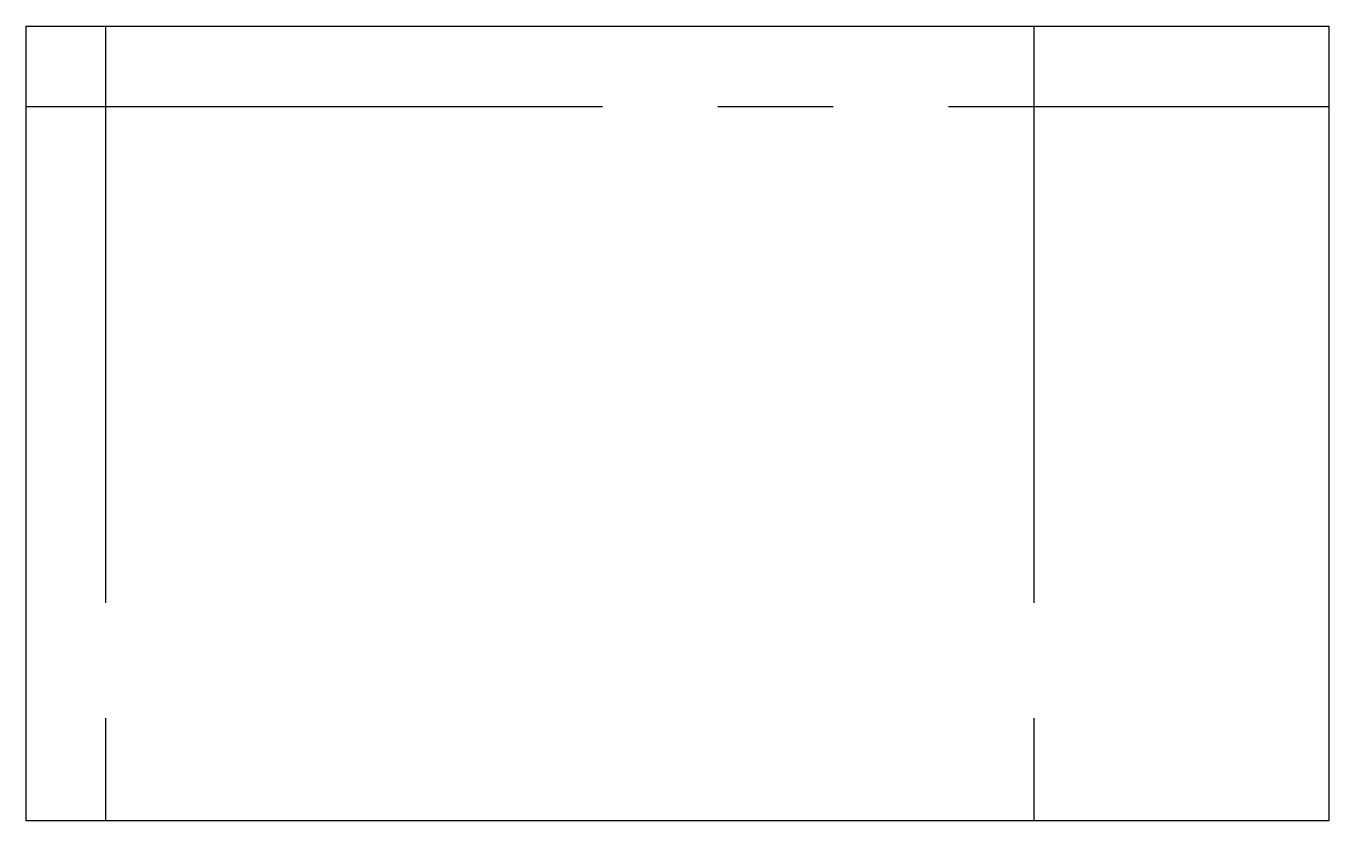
# Model space of a CAD drawing. Header units: millimetres. Extents: x -21.5 to 7.2, y 0 to 17.5.
import ezdxf

# ---------------------------------------------------------------- set-up
doc = ezdxf.new("R2010")
doc.units = ezdxf.units.MM
doc.linetypes.add('CENTERX2', pattern=[20.32, 12.7, -2.54, 2.54, -2.54])

msp = doc.modelspace()

# ---------------------------------------------------------------- linework, layer by layer
at = {"color": 7, "linetype": 'Continuous'}
for p, q in [((-21.482, 17.5), (7.218, 17.5)), ((-21.482, 0), (-21.482, 17.5)), ((7.218, 17.5), (7.218, 0)), ((7.218, 0), (-21.482, 0))]:
    msp.add_line(p, q, dxfattribs=at)
at = {"color": 7, "linetype": 'CENTERX2'}
for p, q in [((-19.732, 17.5), (-19.732, 0)), ((0.718, 17.5), (0.718, 0)), ((-21.482, 15.73), (7.218, 15.73))]:
    msp.add_line(p, q, dxfattribs=at)

doc.saveas('drawing.dxf')
